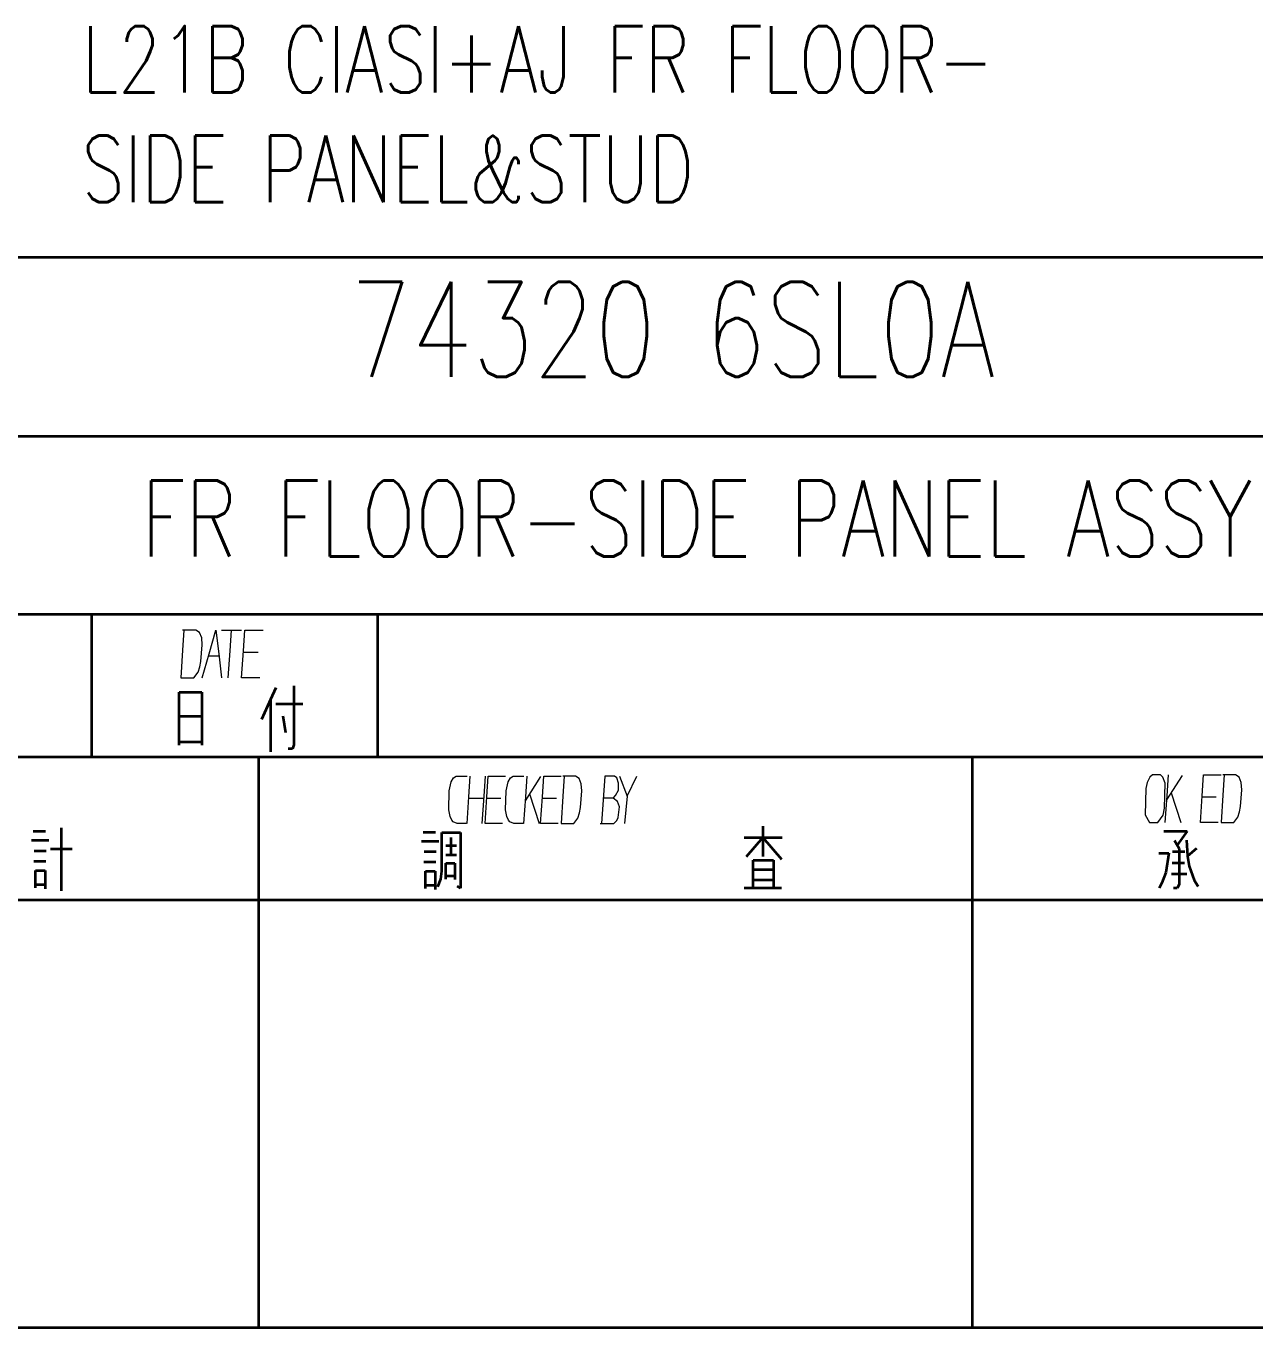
# Model space of a CAD drawing. Header units: millimetres. Extents: x 1333 to 104182, y -62926 to -5704.
# Drawn here: x 49541.2 to 49644.5, y -62699.6 to -62590.1 of the extents above; entities that cross this region are included whole.
import ezdxf
from ezdxf.enums import TextEntityAlignment as Align

# ---------------------------------------------------------------- set-up
doc = ezdxf.new("R2010")
doc.units = ezdxf.units.MM
doc.header["$LTSCALE"] = 0.5
doc.layers.add('SHM_LABEL', color=40, linetype='Continuous')
doc.styles.add('KAI', font='simplex.shx', dxfattribs={"width": 0.8, "bigfont": 'extfont.shx'})

msp = doc.modelspace()

# ---------------------------------------------------------------- linework, layer by layer
at = {"color": 7, "lineweight": 35}
for p, q in [((49670.743, -62609.561), (49420.743, -62609.561)), ((49500.743, -62624.561), (49670.743, -62624.561)), ((49670.743, -62639.561), (49420.743, -62639.561)), ((49670.743, -62651.561), (49420.743, -62651.561)), ((49560.743, -62651.561), (49560.743, -62699.561)), ((49620.743, -62651.561), (49620.743, -62699.561)), ((49420.743, -62663.561), (49670.743, -62663.561)), ((49670.743, -62699.561), (49420.743, -62699.561))]:
    msp.add_line(p, q, dxfattribs=at)
at = {"color": 7, "lineweight": 35, "ltscale": 0.15}
for p, q in [((49546.743, -62651.561), (49546.743, -62639.561)), ((49570.743, -62639.561), (49570.743, -62651.561))]:
    msp.add_line(p, q, dxfattribs=at)
at = {"color": 7, "lineweight": 35, "ltscale": 0.01365}
msp.add_line((49562.202, -62645.726), (49561.753, -62646.721), dxfattribs=at)
at = {"color": 7, "lineweight": 35, "ltscale": 0.061975}
msp.add_line((49563.702, -62645.576), (49563.702, -62650.534), dxfattribs=at)
at = {"color": 7, "lineweight": 35, "ltscale": 0.055637}
for p, q in [((49554.069, -62650.552), (49554.069, -62646.101)), ((49555.981, -62646.101), (49555.981, -62650.552))]:
    msp.add_line(p, q, dxfattribs=at)
at = {"color": 7, "lineweight": 35, "ltscale": 0.023901}
for p, q in [((49554.069, -62646.101), (49555.981, -62646.101)), ((49554.069, -62648.13), (49555.981, -62648.13)), ((49554.069, -62650.271), (49555.981, -62650.271))]:
    msp.add_line(p, q, dxfattribs=at)
at = {"color": 7, "lineweight": 35, "ltscale": 0.022995}
msp.add_line((49561.753, -62646.721), (49560.984, -62648.393), dxfattribs=at)
at = {"color": 7, "lineweight": 35, "ltscale": 0.054932}
msp.add_line((49561.753, -62646.721), (49561.753, -62651.116), dxfattribs=at)
at = {"color": 7, "lineweight": 35, "ltscale": 0.028345}
msp.add_line((49562.202, -62647.078), (49564.469, -62647.078), dxfattribs=at)
at = {"color": 7, "lineweight": 35, "ltscale": 0.017565}
msp.add_line((49562.801, -62648.092), (49563.008, -62649.482), dxfattribs=at)
at = {"color": 7, "lineweight": 35, "ltscale": 0.004773}
msp.add_line((49563.615, -62650.855), (49563.233, -62650.855), dxfattribs=at)
at = {"color": 7, "lineweight": 35, "ltscale": 0.00416}
msp.add_line((49563.702, -62650.534), (49563.615, -62650.855), dxfattribs=at)
at = {"color": 7, "lineweight": 35, "ltscale": 0.012939}
for p, q in [((49541.808, -62657.796), (49542.843, -62657.796)), ((49574.597, -62657.86), (49575.632, -62657.86))]:
    msp.add_line(p, q, dxfattribs=at)
at = {"color": 7, "lineweight": 35, "ltscale": 0.06644}
msp.add_line((49544.149, -62657.497), (49544.149, -62662.813), dxfattribs=at)
at = {"color": 7, "lineweight": 35, "ltscale": 0.019629}
msp.add_line((49576.153, -62657.887), (49577.723, -62657.887), dxfattribs=at)
at = {"color": 7, "lineweight": 35, "ltscale": 0.040677}
msp.add_line((49576.153, -62661.141), (49576.153, -62657.887), dxfattribs=at)
at = {"color": 7, "lineweight": 35, "ltscale": 0.058643}
msp.add_line((49577.723, -62657.887), (49577.723, -62662.578), dxfattribs=at)
at = {"color": 7, "lineweight": 35, "ltscale": 0.031863}
msp.add_line((49603.156, -62657.366), (49603.156, -62659.915), dxfattribs=at)
at = {"color": 7, "lineweight": 35, "ltscale": 0.024365}
msp.add_line((49636.87, -62657.781), (49638.819, -62657.781), dxfattribs=at)
at = {"color": 7, "lineweight": 35, "ltscale": 0.018188}
msp.add_line((49638.819, -62657.781), (49637.978, -62658.969), dxfattribs=at)
at = {"color": 7, "lineweight": 35, "ltscale": 0.018359}
msp.add_line((49541.656, -62658.558), (49543.125, -62658.558), dxfattribs=at)
at = {"color": 7, "lineweight": 35, "ltscale": 0.018372}
msp.add_line((49574.445, -62658.623), (49575.915, -62658.623), dxfattribs=at)
at = {"color": 7, "lineweight": 35, "ltscale": 0.011157}
for p, q in [((49576.492, -62658.999), (49577.384, -62658.999)), ((49576.492, -62659.785), (49577.384, -62659.785))]:
    msp.add_line(p, q, dxfattribs=at)
at = {"color": 7, "lineweight": 35, "ltscale": 0.018152}
msp.add_line((49576.92, -62658.333), (49576.92, -62659.785), dxfattribs=at)
at = {"color": 7, "lineweight": 35, "ltscale": 0.039905}
msp.add_line((49601.586, -62658.315), (49604.779, -62658.315), dxfattribs=at)
at = {"color": 7, "lineweight": 35, "ltscale": 0.026814}
msp.add_line((49603.156, -62658.315), (49601.752, -62659.937), dxfattribs=at)
at = {"color": 7, "lineweight": 35, "ltscale": 0.030135}
msp.add_line((49603.156, -62658.315), (49604.734, -62660.138), dxfattribs=at)
at = {"color": 7, "lineweight": 35, "ltscale": 0.009644}
msp.add_line((49637.778, -62658.576), (49638.16, -62659.247), dxfattribs=at)
at = {"color": 7, "lineweight": 35, "ltscale": 0.0168}
msp.add_line((49638.771, -62658.547), (49638.867, -62659.888), dxfattribs=at)
at = {"color": 7, "lineweight": 35, "ltscale": 0.012561}
for p, q in [((49541.877, -62659.428), (49542.881, -62659.428)), ((49574.666, -62659.492), (49575.67, -62659.492))]:
    msp.add_line(p, q, dxfattribs=at)
at = {"color": 7, "lineweight": 35, "ltscale": 0.022827}
msp.add_line((49543.256, -62659.287), (49545.083, -62659.287), dxfattribs=at)
at = {"color": 7, "lineweight": 35, "ltscale": 0.010389}
msp.add_line((49636.45, -62659.63), (49637.281, -62659.639), dxfattribs=at)
at = {"color": 7, "lineweight": 35, "ltscale": 0.020568}
msp.add_line((49637.281, -62659.639), (49637.042, -62661.267), dxfattribs=at)
at = {"color": 7, "lineweight": 35, "ltscale": 0.012891}
msp.add_line((49637.596, -62659.505), (49638.628, -62659.505), dxfattribs=at)
at = {"color": 7, "lineweight": 35, "ltscale": 0.037943}
msp.add_line((49638.16, -62659.247), (49638.16, -62662.282), dxfattribs=at)
at = {"color": 7, "lineweight": 35, "ltscale": 0.012197}
msp.add_line((49639.602, -62659.247), (49638.867, -62659.888), dxfattribs=at)
at = {"color": 7, "lineweight": 35, "ltscale": 0.010549}
msp.add_line((49638.867, -62659.888), (49639.001, -62660.721), dxfattribs=at)
at = {"color": 7, "lineweight": 35, "ltscale": 0.012451}
msp.add_line((49541.862, -62660.297), (49542.858, -62660.297), dxfattribs=at)
at = {"color": 7, "lineweight": 35, "ltscale": 0.009985}
for p, q in [((49541.999, -62661.091), (49542.797, -62661.091)), ((49574.788, -62661.155), (49575.586, -62661.155)), ((49541.999, -62662.265), (49542.797, -62662.265)), ((49574.788, -62662.329), (49575.586, -62662.329))]:
    msp.add_line(p, q, dxfattribs=at)
at = {"color": 7, "lineweight": 35, "ltscale": 0.018304}
for p, q in [((49541.999, -62662.555), (49541.999, -62661.091)), ((49574.788, -62662.619), (49574.788, -62661.155))]:
    msp.add_line(p, q, dxfattribs=at)
at = {"color": 7, "lineweight": 35, "ltscale": 0.019257}
for p, q in [((49542.797, -62661.091), (49542.797, -62662.631)), ((49575.586, -62661.155), (49575.586, -62662.695))]:
    msp.add_line(p, q, dxfattribs=at)
at = {"color": 7, "lineweight": 35, "ltscale": 0.012463}
msp.add_line((49574.651, -62660.362), (49575.648, -62660.362), dxfattribs=at)
at = {"color": 7, "lineweight": 35, "ltscale": 0.008516}
msp.add_line((49576.086, -62661.819), (49576.153, -62661.141), dxfattribs=at)
at = {"color": 7, "lineweight": 35, "ltscale": 0.00946}
for p, q in [((49576.505, -62660.49), (49577.262, -62660.49)), ((49576.505, -62661.551), (49577.262, -62661.551))]:
    msp.add_line(p, q, dxfattribs=at)
at = {"color": 7, "lineweight": 35, "ltscale": 0.016611}
msp.add_line((49576.505, -62661.819), (49576.505, -62660.49), dxfattribs=at)
at = {"color": 7, "lineweight": 35, "ltscale": 0.016949}
msp.add_line((49577.262, -62660.49), (49577.262, -62661.846), dxfattribs=at)
at = {"color": 7, "lineweight": 35, "ltscale": 0.02113}
for p, q in [((49602.344, -62660.24), (49604.035, -62660.24)), ((49602.344, -62661), (49604.035, -62661)), ((49602.344, -62661.868), (49604.035, -62661.868))]:
    msp.add_line(p, q, dxfattribs=at)
at = {"color": 7, "lineweight": 35, "ltscale": 0.028473}
msp.add_line((49602.344, -62662.518), (49602.344, -62660.24), dxfattribs=at)
at = {"color": 7, "lineweight": 35, "ltscale": 0.028812}
msp.add_line((49604.035, -62660.24), (49604.035, -62662.545), dxfattribs=at)
at = {"color": 7, "lineweight": 35, "ltscale": 0.013147}
msp.add_line((49637.567, -62660.453), (49638.619, -62660.453), dxfattribs=at)
at = {"color": 7, "lineweight": 35, "ltscale": 0.015593}
msp.add_line((49639.001, -62660.721), (49639.412, -62661.899), dxfattribs=at)
at = {"color": 7, "lineweight": 35, "ltscale": 0.008746}
msp.add_line((49575.829, -62662.47), (49576.086, -62661.819), dxfattribs=at)
at = {"color": 7, "lineweight": 35, "ltscale": 0.006099}
msp.add_line((49636.698, -62662.139), (49636.488, -62662.579), dxfattribs=at)
at = {"color": 7, "lineweight": 35, "ltscale": 0.011709}
msp.add_line((49637.042, -62661.267), (49636.698, -62662.139), dxfattribs=at)
at = {"color": 7, "lineweight": 35, "ltscale": 0.015881}
msp.add_line((49637.52, -62661.382), (49638.791, -62661.382), dxfattribs=at)
at = {"color": 7, "lineweight": 35, "ltscale": 0.004285}
msp.add_line((49638.16, -62662.282), (49637.989, -62662.579), dxfattribs=at)
at = {"color": 7, "lineweight": 35, "ltscale": 0.00803}
msp.add_line((49639.412, -62661.899), (49639.765, -62662.435), dxfattribs=at)
at = {"color": 7, "lineweight": 35, "ltscale": 0.004055}
msp.add_line((49577.723, -62662.578), (49577.437, -62662.426), dxfattribs=at)
at = {"color": 7, "lineweight": 35, "ltscale": 0.039233}
msp.add_line((49601.586, -62662.545), (49604.725, -62662.545), dxfattribs=at)
at = {"color": 7, "lineweight": 35, "ltscale": 0.003711}
msp.add_line((49637.989, -62662.579), (49637.692, -62662.579), dxfattribs=at)
at = {"color": 7, "lineweight": 13}
for points in [[(49554.201, -62644.881), (49555.318, -62644.881), (49555.664, -62644.431), (49555.818, -62643.981), (49555.895, -62643.531), (49556.011, -62642.131), (49555.972, -62641.531), (49555.78, -62641.081), (49555.472, -62640.881), (49554.355, -62640.881)], [(49554.471, -62640.881), (49554.355, -62642.581), (49554.201, -62644.881)], [(49556.011, -62644.881), (49556.588, -62642.881), (49557.166, -62640.881), (49557.397, -62642.881), (49557.628, -62644.881)], [(49557.628, -62640.881), (49559.322, -62640.881)], [(49558.205, -62644.881), (49558.359, -62642.631), (49558.475, -62640.881)], [(49560.862, -62644.881), (49559.322, -62644.881), (49559.476, -62642.631), (49559.591, -62640.881), (49561.131, -62640.881)], [(49556.55, -62643.031), (49557.397, -62643.031)], [(49559.476, -62642.731), (49560.708, -62642.731)], [(49578.246, -62657.15), (49577.437, -62657.15), (49577.105, -62657), (49576.995, -62656.85), (49576.848, -62656.55), (49576.737, -62656), (49576.774, -62654.4), (49576.958, -62653.65), (49577.142, -62653.3), (49577.363, -62653.15), (49578.283, -62653.15)], [(49578.283, -62657.15), (49578.43, -62654.9), (49578.541, -62653.15)], [(49579.792, -62653.15), (49579.681, -62654.85), (49579.534, -62657.15)], [(49581.264, -62657.15), (49579.792, -62657.15), (49579.939, -62654.9), (49580.049, -62653.15), (49581.521, -62653.15)], [(49583.03, -62657.15), (49582.221, -62657.15), (49581.889, -62657), (49581.779, -62656.85), (49581.632, -62656.55), (49581.521, -62656), (49581.558, -62654.4), (49581.742, -62653.65), (49581.926, -62653.3), (49582.147, -62653.15), (49583.067, -62653.15)], [(49583.067, -62657.15), (49583.214, -62654.9), (49583.325, -62653.15)], [(49584.465, -62653.2), (49583.177, -62655.25)], [(49585.937, -62657.15), (49584.465, -62657.15), (49584.613, -62654.9), (49584.723, -62653.15), (49586.195, -62653.15)], [(49586.195, -62657.15), (49587.262, -62657.15), (49587.593, -62656.7), (49587.741, -62656.25), (49587.814, -62655.8), (49587.925, -62654.4), (49587.888, -62653.8), (49587.704, -62653.35), (49587.409, -62653.15), (49586.342, -62653.15)], [(49586.453, -62653.15), (49586.342, -62654.85), (49586.195, -62657.15)], [(49589.47, -62657.15), (49590.611, -62657.15), (49590.869, -62656.9), (49590.979, -62656.65), (49591.089, -62655.75), (49590.942, -62655.3), (49590.574, -62655), (49590.758, -62654.8), (49591.016, -62654.35), (49591.016, -62653.75), (49590.869, -62653.3), (49590.685, -62653.15), (49589.875, -62653.15), (49589.728, -62655.15), (49589.581, -62657.15)], [(49591.089, -62653.15), (49591.752, -62654.85), (49591.531, -62657.15)], [(49591.752, -62654.85), (49592.561, -62653.15)], [(49636.992, -62657.053), (49637.14, -62654.803), (49637.25, -62653.053)], [(49638.396, -62653.103), (49637.103, -62655.153)], [(49641.426, -62657.053), (49639.948, -62657.053), (49640.096, -62654.803), (49640.206, -62653.053), (49641.684, -62653.053)], [(49641.684, -62657.053), (49642.756, -62657.053), (49643.089, -62656.603), (49643.236, -62656.153), (49643.31, -62655.703), (49643.421, -62654.303), (49643.384, -62653.703), (49643.199, -62653.253), (49642.904, -62653.053), (49641.832, -62653.053)], [(49641.943, -62653.053), (49641.832, -62654.753), (49641.684, -62657.053)], [(49583.545, -62654.65), (49584.355, -62657.15)], [(49637.472, -62654.553), (49638.285, -62657.053)], [(49578.43, -62655), (49579.681, -62655)], [(49579.939, -62655), (49581.117, -62655)], [(49584.613, -62655), (49585.79, -62655)], [(49590.574, -62655), (49589.728, -62655)], [(49640.096, -62654.903), (49641.278, -62654.903)]]:
    msp.add_lwpolyline(points, dxfattribs=at)
msp.add_lwpolyline([(49636.364, -62657.053), (49636.807, -62656.453), (49636.918, -62655.853), (49636.992, -62653.753), (49636.77, -62653.253), (49636.585, -62653.053), (49635.92, -62653.053), (49635.699, -62653.253), (49635.477, -62653.703), (49635.366, -62654.203), (49635.292, -62656.403), (49635.662, -62657.053)], close=True, dxfattribs=at)

# ---------------------------------------------------------------- texts
at = {"layer": 'SHM_LABEL', "style": 'KAI', "width": 0.75}
for s, height, p in [('L21B CIASI+AJ FR FLOOR-', 5.6, (49545.886, -62597.368)), ('SIDE PANEL&STUD', 5.6, (49545.886, -62606.577)), ('74320 6SL0A', 8, (49568.447, -62621.997)), ('FR FLOOR-SIDE PANEL ASSY', 6.4, (49550.898, -62636.616))]:
    msp.add_text(s, height=height, dxfattribs=at).set_placement(p, align=Align.BOTTOM_LEFT)

doc.saveas('drawing.dxf')
